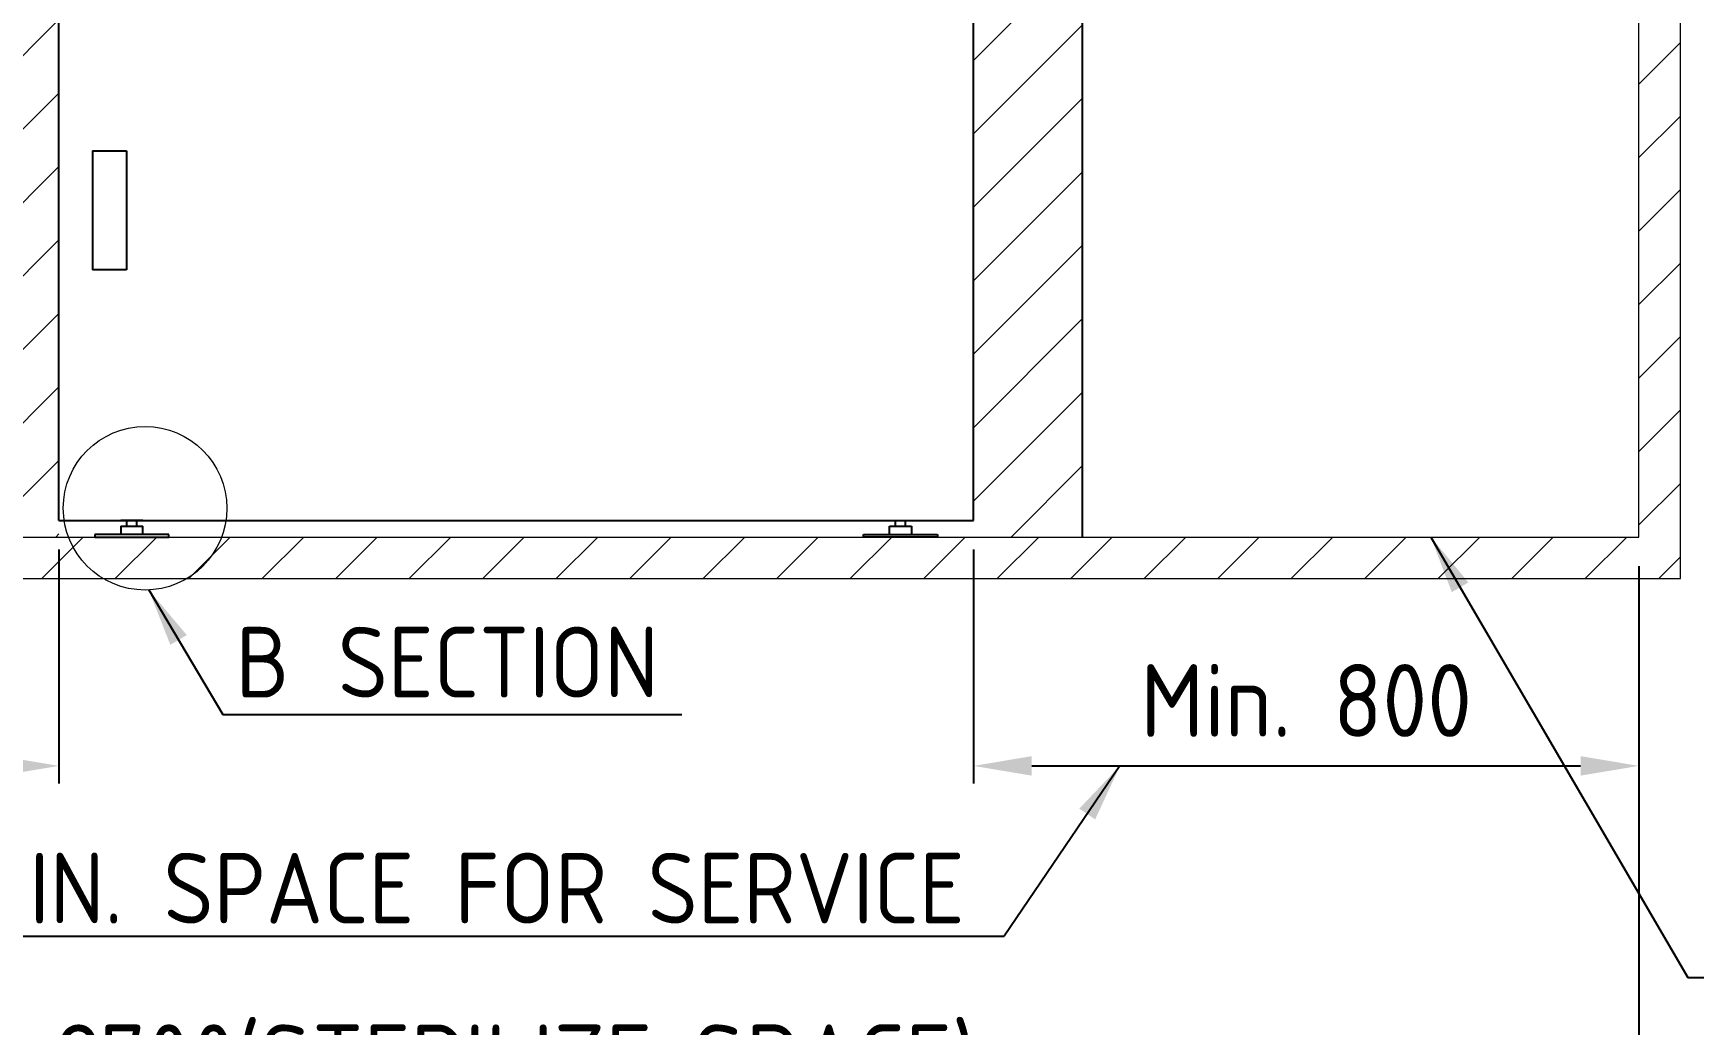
# Model space of a CAD drawing. Header units: millimetres. Extents: x -5848 to 27980, y 41 to 20714.
# Drawn here: x 20537 to 22534, y 2038 to 3231 of the extents above; entities that cross this region are included whole.
import ezdxf

# ---------------------------------------------------------------- set-up
doc = ezdxf.new("R2010")
doc.units = ezdxf.units.MM
doc.header["$MEASUREMENT"] = 0
doc.linetypes.add('HIDDEN', pattern=[9.525, 6.35, -3.175])
doc.layers.get('0').update_dxf_attribs({"lineweight": 25})
for name, color, linetype, lineweight in [('D', 3, 'Continuous', 13), ('H', 2, 'HIDDEN', 15), ('S', 4, 'Continuous', 15)]:
    doc.layers.add(name, color=color, linetype=linetype, lineweight=lineweight)
doc.styles.get("Standard").update_dxf_attribs({"font": 'KAIU.TTF'})
doc.styles.add('STU25', font='isocp2.shx')
doc.dimstyles.new('STU25', dxfattribs={"dimscale": 35, "dimtxt": 2.5, "dimasz": 2, "dimexe": 0.6, "dimexo": 1, "dimgap": 1, "dimtad": 1, "dimdsep": 46, "dimtxsty": 'STU25', "dimcen": 2, "dimazin": 2, "dimtfac": 1, "dimtmove": 0, "dimatfit": 3, "dimfxl": 0, "dimtolj": 1, "dimtzin": 0, "dimarcsym": 0})
doc.dimstyles.new('STU25$7', dxfattribs={"dimscale": 35, "dimtxt": 2.5, "dimasz": 2, "dimexe": 1.25, "dimexo": 0.625, "dimgap": 1, "dimtad": 0, "dimdec": 4, "dimdsep": 46, "dimtxsty": 'STU25', "dimcen": 2.5, "dimazin": 2, "dimtfac": 1, "dimtdec": 4, "dimtmove": 0, "dimatfit": 3, "dimfxl": 0, "dimtolj": 1, "dimtzin": 0, "dimarcsym": 0})

# ---------------------------------------------------------------- blocks, each defined once
blk = doc.blocks.new('*D2')
at = {"layer": 'D', "color": 0, "lineweight": -2}
for p, q in [((20568.3, 2609.6), (20568.3, 2328.2)), ((19768.3, 2589.6), (19768.3, 2328.2)), ((19838.3, 2349.2), (20498.3, 2349.2))]:
    blk.add_line(p, q, dxfattribs=at)
at = {"layer": 'D', "color": 0}
for points in [[(19838.3, 2360.9), (19838.3, 2337.5), (19768.3, 2349.2)], [(20498.3, 2337.5), (20498.3, 2360.9), (20568.3, 2349.2)]]:
    blk.add_solid(points, dxfattribs=at)
at = {"layer": 'Defpoints', "color": 0}
for p in [(20568.3, 2644.6), (19768.3, 2624.6), (20568.3, 2349.2)]:
    blk.add_point(p, dxfattribs=at)
at = {"layer": 'D', "color": 0, "insert": (20168.3, 2427.9), "char_height": 87.5, "attachment_point": 5, "style": 'STU25'}
blk.add_mtext('\\A1;Min. 800', dxfattribs=at)
blk = doc.blocks.new('*D3')
at = {"layer": 'D', "color": 0, "lineweight": -2}
for p, q in [((21668.3, 2609.6), (21668.3, 2328.2)), ((22468.3, 2589.6), (22468.3, 2328.2)), ((21738.3, 2349.2), (22398.3, 2349.2))]:
    blk.add_line(p, q, dxfattribs=at)
at = {"layer": 'D', "color": 0}
for points in [[(21738.3, 2360.9), (21738.3, 2337.5), (21668.3, 2349.2)], [(22398.3, 2337.5), (22398.3, 2360.9), (22468.3, 2349.2)]]:
    blk.add_solid(points, dxfattribs=at)
at = {"layer": 'Defpoints', "color": 0}
for p in [(21668.3, 2644.6), (22468.3, 2624.6), (22468.3, 2349.2)]:
    blk.add_point(p, dxfattribs=at)
at = {"layer": 'D', "color": 0, "insert": (22068.3, 2427.9), "char_height": 87.5, "attachment_point": 5, "style": 'STU25'}
blk.add_mtext('\\A1;Min. 800', dxfattribs=at)
blk = doc.blocks.new('*D4')
at = {"layer": 'D', "color": 0, "lineweight": -2}
for p, q in [((20533.3, 4464.6), (19565.3, 4464.6)), ((19586.3, 4394.6), (19586.3, 2694.6)), ((19733.3, 2624.6), (19565.3, 2624.6))]:
    blk.add_line(p, q, dxfattribs=at)
at = {"layer": 'D', "color": 0}
for points in [[(19597.9, 4394.6), (19574.6, 4394.6), (19586.3, 4464.6)], [(19574.6, 2694.6), (19597.9, 2694.6), (19586.3, 2624.6)]]:
    blk.add_solid(points, dxfattribs=at)
at = {"layer": 'Defpoints', "color": 0}
for p in [(20568.3, 4464.6), (19586.3, 2624.6), (19768.3, 2624.6)]:
    blk.add_point(p, dxfattribs=at)
at = {"layer": 'D', "color": 0, "insert": (19507.5, 3524.6), "char_height": 87.5, "attachment_point": 5, "rotation": 90, "style": 'STU25'}
blk.add_mtext('\\A1;1840', dxfattribs=at)
blk = doc.blocks.new('*D18')
at = {"layer": 'D', "color": 0, "lineweight": -2}
for p, q in [((19768.3, 2589.6), (19768.3, 1886)), ((22468.3, 2589.6), (22468.3, 1886)), ((19838.3, 1907), (22398.3, 1907))]:
    blk.add_line(p, q, dxfattribs=at)
at = {"layer": 'D', "color": 0}
for points in [[(19838.3, 1918.7), (19838.3, 1895.3), (19768.3, 1907)], [(22398.3, 1895.3), (22398.3, 1918.7), (22468.3, 1907)]]:
    blk.add_solid(points, dxfattribs=at)
at = {"layer": 'Defpoints', "color": 0}
for p in [(19768.3, 2624.6), (22468.3, 2624.6), (22468.3, 1907)]:
    blk.add_point(p, dxfattribs=at)
at = {"layer": 'D', "color": 0, "insert": (21118.3, 1990.1), "char_height": 87.5, "attachment_point": 5, "style": 'STU25'}
blk.add_mtext('\\A1;{\\Fisocp2.shx;2700(STERILIZE SPACE)', dxfattribs=at)

msp = doc.modelspace()

# ---------------------------------------------------------------- hatches: boundary and pattern name
at = {"layer": 'D', "ltscale": 10}
h = msp.add_hatch(dxfattribs=at)
h.set_pattern_fill('ANSI31', color=256, scale=500, style=0)
h.set_pattern_definition([(45, (238609.12, 22944.43), (-44.194174, 44.194174), [])])
h.paths.add_polyline_path([(20437.545, 4411.511), (19768.33, 4411.511), (19768.33, 5324.576), (22468.33, 5324.576), (22468.33, 4411.511), (21799.114, 4411.511), (21799.114, 2624.576), (21668.33, 2624.576), (21668.33, 4464.576), (20568.33, 4464.576), (20568.33, 2624.576), (20437.545, 2624.576)])
at = {"layer": 'H', "ltscale": 5}
h = msp.add_hatch(dxfattribs=at)
h.set_pattern_fill('ANSI31', color=256, scale=500, style=0)
h.set_pattern_definition([(45, (238142.9, 23240.506), (-44.194174, 44.194174), [])])
h.paths.add_polyline_path([(22518.33, 2574.576), (22518.33, 5324.576), (22468.33, 5324.576), (22468.33, 2624.576), (19768.33, 2624.576), (19768.33, 5324.576), (19718.33, 5324.576), (19718.33, 2574.576)])
h.paths.add_polyline_path([(22518.33, 5324.576), (22468.33, 5324.576)], flags=16)
h.paths.add_polyline_path([(19718.33, 5324.576), (19768.33, 5324.576)], flags=16)

# ---------------------------------------------------------------- linework, layer by layer
for p, q in [((21799.114, 4411.511), (21799.114, 2624.576)), ((20568.33, 2644.576), (20568.33, 3254.576)), ((21668.33, 2644.576), (21668.33, 3254.576)), ((20608.657, 3089.113), (20649.776, 3089.113)), ((20608.657, 3089.113), (20608.657, 2946.065)), ((20649.776, 3089.113), (20649.776, 2946.065)), ((20649.776, 2946.065), (20608.657, 2946.065)), ((20568.33, 2644.576), (21668.33, 2644.576)), ((20642.951, 2637.576), (20669.509, 2637.576)), ((20650.23, 2637.576), (20650.23, 2644.576)), ((20662.23, 2637.576), (20662.23, 2644.576)), ((21567.151, 2637.576), (21593.709, 2637.576)), ((21574.43, 2637.576), (21574.43, 2644.576)), ((21586.43, 2637.576), (21586.43, 2644.576))]:
    msp.add_line(p, q)
at = {"linetype": 'Continuous'}
for p, q in [((20669.509, 2644.576), (20642.951, 2644.576)), ((20642.951, 2637.576), (20642.951, 2627.576)), ((20669.509, 2627.576), (20669.509, 2637.576)), ((21567.151, 2644.576), (21593.709, 2644.576)), ((21567.151, 2627.576), (21567.151, 2637.576)), ((21593.709, 2637.576), (21593.709, 2627.576)), ((20700.73, 2627.576), (20611.73, 2627.576)), ((20611.73, 2627.576), (20611.73, 2624.576)), ((20611.73, 2624.576), (20700.73, 2624.576)), ((20700.73, 2624.576), (20700.73, 2627.576)), ((21535.93, 2624.576), (21535.93, 2627.576)), ((21535.93, 2627.576), (21624.93, 2627.576)), ((21624.93, 2624.576), (21535.93, 2624.576)), ((21624.93, 2627.576), (21624.93, 2624.576))]:
    msp.add_line(p, q, dxfattribs=at)
at = {"layer": 'D'}
msp.add_circle((20671.995, 2659.144), 98.378, dxfattribs=at)
at = {"layer": 'S', "linetype": 'Continuous'}
for p, q in [((22468.33, 2624.576), (22468.33, 5324.576)), ((22518.33, 2574.576), (22518.33, 5324.576)), ((19768.33, 2624.576), (22468.33, 2624.576)), ((19718.33, 2574.576), (22518.33, 2574.576))]:
    msp.add_line(p, q, dxfattribs=at)

# ---------------------------------------------------------------- texts
at = {"layer": 'D', "color": 11, "char_height": 85, "attachment_point": 1}
for s, insert in [('{\\Fisocp2.shx;\\C3;B\\f標楷體|b0|i0|c136|p65; \\Fisocp2.shx;SECTION}', (20780.899, 2516.514)), ('{\\Fisocp2.shx;\\C3;MIN. SPACE FOR SERVICE}', (20458.254, 2244.587))]:
    msp.add_mtext(s, dxfattribs=dict(at, insert=insert))

# ---------------------------------------------------------------- dimensions: what is measured, and where the dimension line sits
at = {"layer": 'D'}
dim = msp.add_linear_dim(base=(19586.259, 2624.576), p1=(20568.33, 4464.576), p2=(19768.33, 2624.576), angle=90, dimstyle='STU25', dxfattribs=at)
dim.commit()
dim.dimension.update_dxf_attribs({"geometry": '*D4', "text_midpoint": (19586.259, 3524.576), "dimtype": 160})
dim = msp.add_linear_dim(base=(20568.33, 2349.193), p1=(19768.33, 2624.576), p2=(20568.33, 2644.576), text='Min. <>', dimstyle='STU25', dxfattribs=at)
dim.commit()
dim.dimension.update_dxf_attribs({"geometry": '*D2', "text_midpoint": (20168.33, 2427.943)})
for base, p1, text, picture, middle in [((22468.33, 2349.193), (21668.33, 2644.576), 'Min. <>', '*D3', (22068.33, 2349.193)), ((22468.33, 1906.995), (19768.33, 2624.576), '{\\Fisocp2.shx;<>(STERILIZE SPACE)', '*D18', (21118.33, 1906.995))]:
    dim = msp.add_linear_dim(base=base, p1=p1, p2=(22468.33, 2624.576), text=text, dimstyle='STU25', dxfattribs=at)
    dim.commit()
    dim.dimension.update_dxf_attribs({"geometry": picture, "text_midpoint": middle, "dimtype": 160})

# ---------------------------------------------------------------- leaders
for points, override in [([(22218.142, 2624.576), (22527.239, 2094.658), (24143.077, 2094.658)], {"dimgap": 1, "dimtad": 0}), ([(20676.48, 2560.868), (20765.493, 2411.226), (21317.496, 2411.226)], {"dimgap": 1, "dimtad": 0}), ([(20350.248, 2349.193), (20443.145, 2144.479), (21705.117, 2144.479)], {"dimexe": 0.6, "dimexo": 1, "dimtad": 1, "dimdec": 2, "dimcen": 2, "dimtdec": 2}), ([(21844.372, 2349.193), (21705.117, 2144.479)], {"dimexe": 0.6, "dimexo": 1, "dimtad": 1, "dimdec": 2, "dimcen": 2, "dimtdec": 2})]:
    msp.add_leader(points, dimstyle='STU25$7', override=override, dxfattribs=at)

doc.saveas('drawing.dxf')
